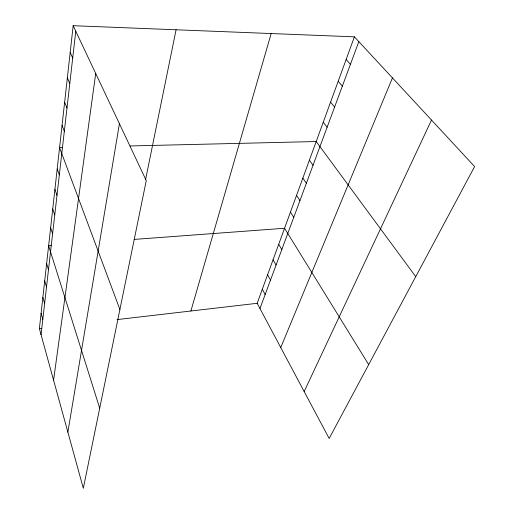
<?xml version="1.0" encoding="UTF-8"?>
<svg xmlns="http://www.w3.org/2000/svg" width="514" height="514" viewBox="0 0 514 514"><rect width="100%" height="100%" fill="white"/><g stroke="black" fill="none" stroke-linecap="round" stroke-linejoin="round"><path stroke-width="0.77" d="M73.168 25.7L146.265 180.613L83.319 488.3L39.385 328.626L73.168 25.7L354.397 36.841L474.615 166.562L329.166 438.474L257.18 303.299L354.397 36.841M41.056 334.698L75.77 31.219M53.578 380.206L95.713 73.483M67.867 432.152L119.421 123.726M145.533 179.816L176.084 29.78M190.887 311.009L271.174 33.545M259.968 308.535L358.836 41.634M280.74 347.548L392.445 77.897M304.172 391.546L431.509 120.051M39.385 328.626L41.692 328.356M117.063 319.592L257.18 303.299M51.753 245.525L48.624 245.756L99.703 408.2M134.173 239.415L284.557 228.255L368.679 364.606M62.682 147.569L59.566 147.64L119.897 309.505M130.138 145.963L316.2 141.536L415.73 276.648M346.14 59.483L350.426 64.353M338.206 81.218L342.343 86.153M330.586 102.113L334.588 107.105M323.255 122.203L327.122 127.247M309.402 160.162L313.032 165.283M302.855 178.107L306.376 183.26M296.539 195.416L299.951 200.595M290.442 212.128L293.757 217.326M278.704 244.311L281.826 249.534M273.043 259.814L276.076 265.044M267.576 274.797L270.525 280.034M262.294 289.286L265.16 294.522M70.193 52.402L72.705 58.031M67.353 77.865L69.782 83.589M64.642 102.177L66.993 107.979M62.046 125.416L64.327 131.282M57.195 168.933L59.335 174.895M54.921 189.332L56.996 195.339M52.736 208.902L54.754 214.936M50.642 227.696L52.601 233.754M46.633 263.637L48.489 269.721M44.712 280.83L46.517 286.915M42.868 297.368L44.628 303.453M41.094 313.289L42.81 319.367"/></g></svg>
